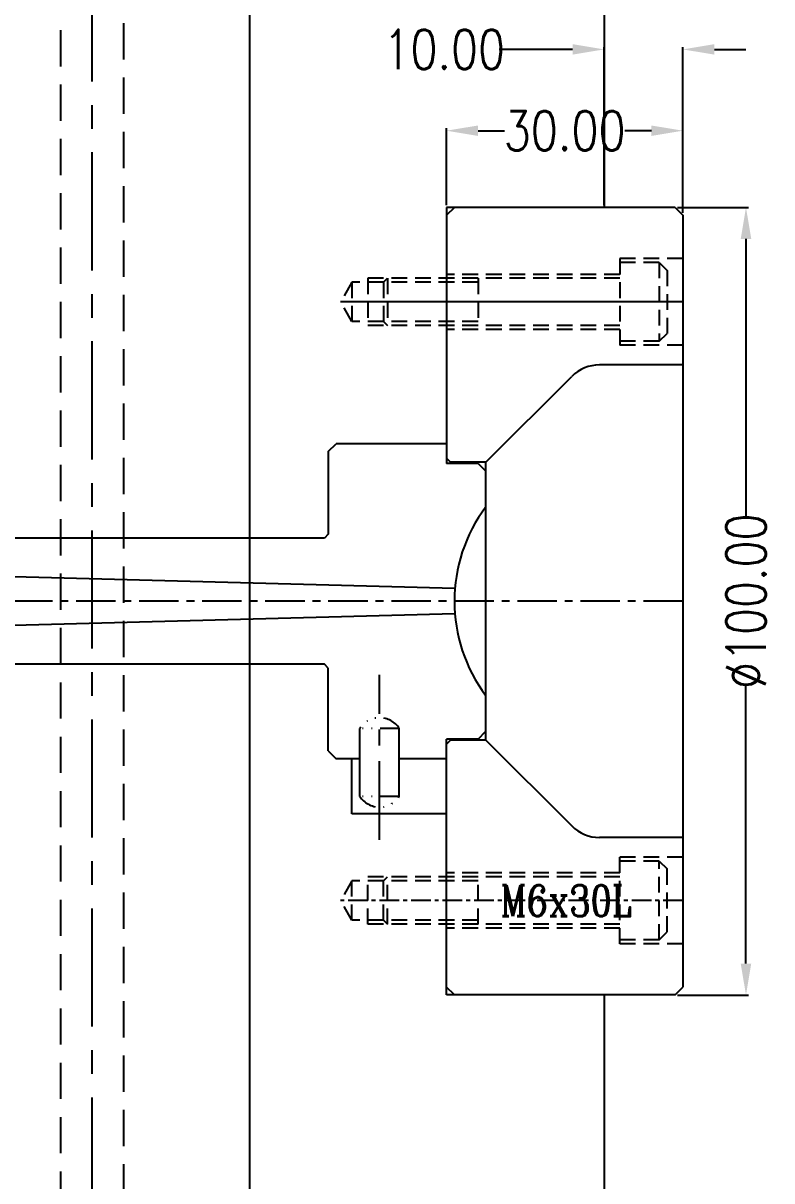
# Model space of a CAD drawing. Header units: millimetres. Extents: x 23075 to 24509, y -21593 to -20579.
# Drawn here: x 23406.5 to 23501.5, y -20940.5 to -20793.5 of the extents above; entities that cross this region are included whole.
import ezdxf

# ---------------------------------------------------------------- set-up
doc = ezdxf.new("R2010")
doc.units = ezdxf.units.MM
doc.header["$LTSCALE"] = 8
for name, pattern in [('CENTER', [2, 1.25, -0.25, 0.25, -0.25]), ('CENTER2', [1.125, 0.75, -0.125, 0.125, -0.125]), ('HIDDEN', [0.375, 0.25, -0.125]), ('PHANTOM2', [0.69, 0.3, -0.13, 0, -0.13, 0, -0.13])]:
    doc.linetypes.add(name, pattern=pattern)
doc.layers.get('DEFPOINTS').update_dxf_attribs({"color": 6})
for name, color, linetype in [('Cav-cor', 30, 'Continuous'), ('Ru', 8, 'Continuous'), ('SCREW', 52, 'HIDDEN'), ('WT', 4, 'Continuous')]:
    doc.layers.add(name, color=color, linetype=linetype)
doc.layers.add('dim', color=3, linetype='Continuous', lineweight=15)
doc.styles.add('ROMANC', font='RomanC.ttf', dxfattribs={"width": 0.8, "height": 7})
doc.styles.get("Standard").update_dxf_attribs({"font": 'txt.shx', "width": 0.8, "bigfont": 'chineset.shx'})
doc.dimstyles.new('ISO-25', dxfattribs={"dimtxt": 5, "dimasz": 4, "dimexe": 0.3, "dimexo": 0.3, "dimtad": 0, "dimzin": 1, "dimdsep": 46, "dimtxsty": 'Standard', "dimcen": 0, "dimclrd": 3, "dimclre": 3, "dimclrt": 3, "dimazin": 0, "dimtfac": 1, "dimtofl": 0, "dimtmove": 0, "dimatfit": 0, "dimfxl": 0, "dimarcsym": 0})

# ---------------------------------------------------------------- blocks, each defined once
blk = doc.blocks.new('*D27553')
at = {"layer": 'DEFPOINTS', "color": 0}
for p in [(23489.21, -20816.89), (23489.21, -20916.89), (23498.22, -20916.89)]:
    blk.add_point(p, dxfattribs=at)
at = {"layer": 'dim', "color": 3, "lineweight": -2}
for p, q in [((23489.51, -20816.89), (23498.52, -20816.89)), ((23498.22, -20820.89), (23498.22, -20856.26)), ((23498.22, -20912.89), (23498.22, -20877.51)), ((23489.51, -20916.89), (23498.52, -20916.89))]:
    blk.add_line(p, q, dxfattribs=at)
at = {"layer": 'dim', "color": 3}
for points in [[(23498.89, -20820.89), (23497.55, -20820.89), (23498.22, -20816.89)], [(23497.55, -20912.89), (23498.89, -20912.89), (23498.22, -20916.89)]]:
    blk.add_solid(points, dxfattribs=at)
at = {"layer": 'dim', "color": 3, "insert": (23498.22, -20866.89), "char_height": 5, "attachment_point": 5, "rotation": 90}
blk.add_mtext('%%c100.00', dxfattribs=at)
blk = doc.blocks.new('*D27569')
at = {"layer": 'DEFPOINTS', "color": 0}
for p in [(23460.21, -20807.14), (23460.21, -20816.89), (23490.21, -20817.89)]:
    blk.add_point(p, dxfattribs=at)
at = {"layer": 'dim', "color": 3, "lineweight": -2}
for p, q in [((23460.21, -20816.59), (23460.21, -20806.84)), ((23464.21, -20807.14), (23467.59, -20807.14)), ((23486.21, -20807.14), (23482.84, -20807.14)), ((23490.21, -20817.59), (23490.21, -20806.84))]:
    blk.add_line(p, q, dxfattribs=at)
at = {"layer": 'dim', "color": 3}
for points in [[(23464.21, -20806.48), (23464.21, -20807.81), (23460.21, -20807.14)], [(23486.21, -20807.81), (23486.21, -20806.48), (23490.21, -20807.14)]]:
    blk.add_solid(points, dxfattribs=at)
at = {"layer": 'dim', "color": 3, "insert": (23475.21, -20807.14), "char_height": 5, "attachment_point": 5}
blk.add_mtext('30.00', dxfattribs=at)
blk = doc.blocks.new('*D27570')
at = {"layer": 'DEFPOINTS', "color": 0}
for p in [(23480.21, -20796.82), (23480.21, -20816.89), (23490.21, -20817.89)]:
    blk.add_point(p, dxfattribs=at)
at = {"layer": 'dim', "color": 3, "lineweight": -2}
for p, q in [((23476.21, -20796.82), (23466.88, -20796.82)), ((23480.21, -20816.59), (23480.21, -20796.52)), ((23490.21, -20817.59), (23490.21, -20796.52)), ((23494.21, -20796.82), (23498.21, -20796.82))]:
    blk.add_line(p, q, dxfattribs=at)
at = {"layer": 'dim', "color": 3}
for points in [[(23476.21, -20797.48), (23476.21, -20796.15), (23480.21, -20796.82)], [(23494.21, -20796.15), (23494.21, -20797.48), (23490.21, -20796.82)]]:
    blk.add_solid(points, dxfattribs=at)
at = {"layer": 'dim', "color": 3, "insert": (23459.92, -20796.82), "char_height": 5, "attachment_point": 5}
blk.add_mtext('10.00', dxfattribs=at)

msp = doc.modelspace()

# ---------------------------------------------------------------- linework, layer by layer
at = {"linetype": 'Continuous'}
for p, q in [((23480.215, -20669.885), (23480.215, -20816.885)), ((23489.215, -20816.885), (23460.215, -20816.885)), ((23461.215, -20816.885), (23460.215, -20817.885)), ((23489.215, -20816.885), (23490.215, -20817.885)), ((23490.215, -20817.885), (23490.215, -20915.885)), ((23490.215, -20836.885), (23479.636, -20836.885)), ((23465.215, -20849.235), (23476.1, -20838.35)), ((23460.215, -20846.885), (23446.215, -20846.885)), ((23464.215, -20849.385), (23460.215, -20849.385)), ((23465.215, -20849.235), (23460.715, -20849.235)), ((23464.215, -20849.385), (23465.215, -20850.385)), ((23465.215, -20884.535), (23465.215, -20849.235)), ((23444.715, -20858.885), (23389.215, -20858.885)), ((23444.715, -20874.885), (23389.215, -20874.885)), ((23449.215, -20891.685), (23449.215, -20883.027)), ((23454.215, -20891.685), (23454.215, -20883.027)), ((23464.215, -20884.385), (23465.215, -20883.385)), ((23464.215, -20884.385), (23460.215, -20884.385)), ((23465.215, -20884.535), (23460.715, -20884.535)), ((23465.215, -20884.535), (23476.1, -20895.421)), ((23449.215, -20886.885), (23446.215, -20886.885)), ((23448.215, -20893.885), (23448.215, -20886.885)), ((23460.215, -20886.885), (23454.215, -20886.885)), ((23460.215, -20893.885), (23448.215, -20893.885)), ((23490.215, -20896.885), (23479.636, -20896.885)), ((23461.215, -20916.885), (23460.215, -20915.885)), ((23489.215, -20916.885), (23490.215, -20915.885)), ((23489.215, -20916.885), (23460.215, -20916.885)), ((23480.215, -20916.885), (23480.215, -21063.885))]:
    msp.add_line(p, q, dxfattribs=at)
for p, q in [((23460.215, -20816.885), (23460.215, -20849.385)), ((23445.215, -20847.885), (23446.215, -20846.885)), ((23445.215, -20847.885), (23445.215, -20858.385)), ((23460.715, -20849.235), (23460.215, -20848.735)), ((23445.215, -20858.385), (23444.715, -20858.885)), ((23445.215, -20875.385), (23444.715, -20874.885)), ((23445.215, -20885.885), (23445.215, -20875.385)), ((23460.215, -20916.885), (23460.215, -20884.385)), ((23460.715, -20884.535), (23460.215, -20885.035)), ((23445.215, -20885.885), (23446.215, -20886.885))]:
    msp.add_line(p, q)
at = {"linetype": 'HIDDEN'}
for p, q in [((23490.215, -20823.385), (23482.215, -20823.385)), ((23482.215, -20825.385), (23460.215, -20825.385)), ((23482.215, -20832.385), (23460.215, -20832.385)), ((23490.215, -20834.385), (23482.215, -20834.385)), ((23490.215, -20899.385), (23482.215, -20899.385)), ((23482.215, -20901.385), (23460.215, -20901.385)), ((23482.215, -20908.385), (23460.215, -20908.385)), ((23490.215, -20910.385), (23482.215, -20910.385))]:
    msp.add_line(p, q, dxfattribs=at)
at = {"linetype": 'CENTER', "ltscale": 0.5}
msp.add_line((23490.215, -20866.885), (23124.215, -20866.885), dxfattribs=at)
at = {"linetype": 'CENTER'}
msp.add_line((23451.715, -20897.188), (23451.715, -20876.212), dxfattribs=at)
at = {"linetype": 'PHANTOM2'}
for p, q in [((23454.215, -20883.027), (23449.215, -20883.027)), ((23454.215, -20891.685), (23449.215, -20891.685))]:
    msp.add_line(p, q, dxfattribs=at)
at = {"linetype": 'Continuous'}
for centre, radius, start, end in [((23479.636, -20841.885), 5, 90, 135), ((23481.215, -20866.885), 20, 143.1301, 216.8699), ((23479.636, -20891.885), 5, 225, 270)]:
    msp.add_arc(centre, radius, start, end, dxfattribs=at)
at = {"color": 7, "linetype": 'PHANTOM2'}
for centre, start, end in [((23451.715, -20884.685), 33.55731, 146.44269), ((23451.715, -20890.027), 213.55731, 326.44269)]:
    msp.add_arc(centre, 3, start, end, dxfattribs=at)
at = {"layer": 'Cav-cor', "color": 241}
msp.add_line((23435.215, -20736.885), (23435.215, -20996.885), dxfattribs=at)
at = {"layer": 'Ru'}
for points in [[(23461.279, -20865.285), (23389.215, -20863.385)], [(23461.279, -20868.485), (23389.215, -20870.385)]]:
    msp.add_lwpolyline(points, dxfattribs=at)
at = {"layer": 'SCREW'}
for p, q in [((23482.215, -20823.385), (23482.215, -20834.385)), ((23487.215, -20823.885), (23482.215, -20823.885)), ((23487.215, -20823.885), (23487.215, -20833.885)), ((23488.215, -20824.885), (23488.215, -20832.885)), ((23448.215, -20826.385), (23446.771, -20828.885)), ((23464.215, -20826.385), (23448.215, -20826.385)), ((23448.215, -20826.385), (23448.215, -20831.385)), ((23482.215, -20825.885), (23450.215, -20825.885)), ((23450.215, -20825.885), (23450.215, -20831.885)), ((23452.215, -20826.385), (23452.715, -20825.885)), ((23452.215, -20826.385), (23452.215, -20831.385)), ((23452.715, -20825.885), (23452.715, -20831.885)), ((23464.215, -20825.885), (23464.215, -20831.885)), ((23448.215, -20831.385), (23446.771, -20828.885)), ((23464.215, -20831.385), (23448.215, -20831.385)), ((23482.215, -20831.885), (23450.215, -20831.885)), ((23452.215, -20831.385), (23452.715, -20831.885)), ((23487.215, -20833.885), (23482.215, -20833.885)), ((23487.215, -20833.885), (23488.215, -20832.885)), ((23482.215, -20910.385), (23482.215, -20899.385)), ((23487.215, -20899.885), (23482.215, -20899.885)), ((23487.215, -20909.885), (23487.215, -20899.885)), ((23487.215, -20899.885), (23488.215, -20900.885)), ((23488.215, -20908.885), (23488.215, -20900.885)), ((23448.215, -20902.385), (23446.771, -20904.885)), ((23448.215, -20907.385), (23448.215, -20902.385)), ((23464.215, -20902.385), (23448.215, -20902.385)), ((23482.215, -20901.885), (23450.215, -20901.885)), ((23450.215, -20907.885), (23450.215, -20901.885)), ((23452.215, -20902.385), (23452.715, -20901.885)), ((23452.215, -20907.385), (23452.215, -20902.385)), ((23452.715, -20907.885), (23452.715, -20901.885)), ((23464.215, -20907.885), (23464.215, -20901.885)), ((23448.215, -20907.385), (23446.771, -20904.885)), ((23464.215, -20907.385), (23448.215, -20907.385)), ((23452.215, -20907.385), (23452.715, -20907.885)), ((23482.215, -20907.885), (23450.215, -20907.885)), ((23487.215, -20909.885), (23482.215, -20909.885))]:
    msp.add_line(p, q, dxfattribs=at)
at = {"layer": 'SCREW', "linetype": 'Continuous'}
for p, q in [((23487.215, -20823.885), (23488.215, -20824.885)), ((23487.215, -20909.885), (23488.215, -20908.885))]:
    msp.add_line(p, q, dxfattribs=at)
at = {"layer": 'SCREW', "linetype": 'CENTER2', "ltscale": 10}
msp.add_line((23490.215, -20828.885), (23446.771, -20828.885), dxfattribs=at)
at = {"layer": 'SCREW', "linetype": 'CENTER', "ltscale": 0.25}
msp.add_line((23490.215, -20904.885), (23446.771, -20904.885), dxfattribs=at)
at = {"layer": 'WT', "color": 125, "linetype": 'HIDDEN', "ltscale": 2.3}
for p, q in [((23411.215, -20759.885), (23411.215, -20988.885)), ((23419.215, -20765.885), (23419.215, -20967.885))]:
    msp.add_line(p, q, dxfattribs=at)
at = {"layer": 'WT', "color": 125, "linetype": 'CENTER', "ltscale": 1.5}
msp.add_line((23415.215, -20761.885), (23415.215, -20996.885), dxfattribs=at)

# ---------------------------------------------------------------- texts
at = {"layer": 'dim', "style": 'ROMANC', "width": 0.8}
msp.add_text('M6x30L', height=3.9343, dxfattribs=at).set_placement((23467.029, -20906.882))

# ---------------------------------------------------------------- dimensions: what is measured, and where the dimension line sits
at = {"layer": 'dim'}
dim = msp.add_linear_dim(base=(23480.215, -20796.816), p1=(23490.215, -20817.885), p2=(23480.215, -20816.885), dimstyle='ISO-25', dxfattribs=at)
dim.commit()
dim.dimension.update_dxf_attribs({"geometry": '*D27570', "text_midpoint": (23459.923, -20796.816), "dimtype": 160})
dim = msp.add_linear_dim(base=(23460.215, -20807.143), p1=(23490.215, -20817.885), p2=(23460.215, -20816.885), dimstyle='ISO-25', dxfattribs=at)
dim.commit()
dim.dimension.update_dxf_attribs({"geometry": '*D27569', "text_midpoint": (23475.215, -20807.143)})
dim = msp.add_linear_dim(base=(23498.219, -20916.885), p1=(23489.215, -20816.885), p2=(23489.215, -20916.885), angle=270, text='%%c<>', dimstyle='ISO-25', dxfattribs=at)
dim.commit()
dim.dimension.update_dxf_attribs({"geometry": '*D27553', "text_midpoint": (23498.219, -20866.885), "dimtype": 160})

doc.saveas('drawing.dxf')
